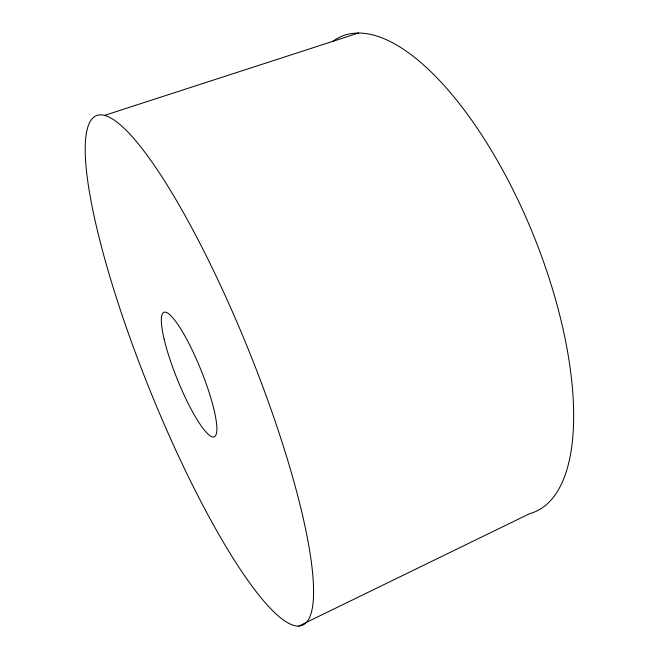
<?xml version="1.0" encoding="UTF-8"?>
<svg xmlns="http://www.w3.org/2000/svg" width="659" height="659" viewBox="0 0 659 659"><rect width="100%" height="100%" fill="white"/><g stroke="black" fill="none" stroke-linecap="round" stroke-linejoin="round"><path stroke-width="0.99" d="M298.865 626.05A274.836 53.255 68 0 0 197.502 238.64A274.836 53.255 68 0 0 101.412 246.54A274.836 53.255 68 0 0 298.865 626.05L529.729 513.625A256.656 102.878 68 0 0 530.553 228.105A256.656 102.878 68 0 0 332.457 41.624M104.756 115.317L358.685 32.95M164.14 339.187A67.136 12.71 68 0 0 212.058 436.777A67.136 12.71 68 0 0 190.986 347.598A67.136 12.71 68 0 0 164.14 339.187"/></g></svg>
